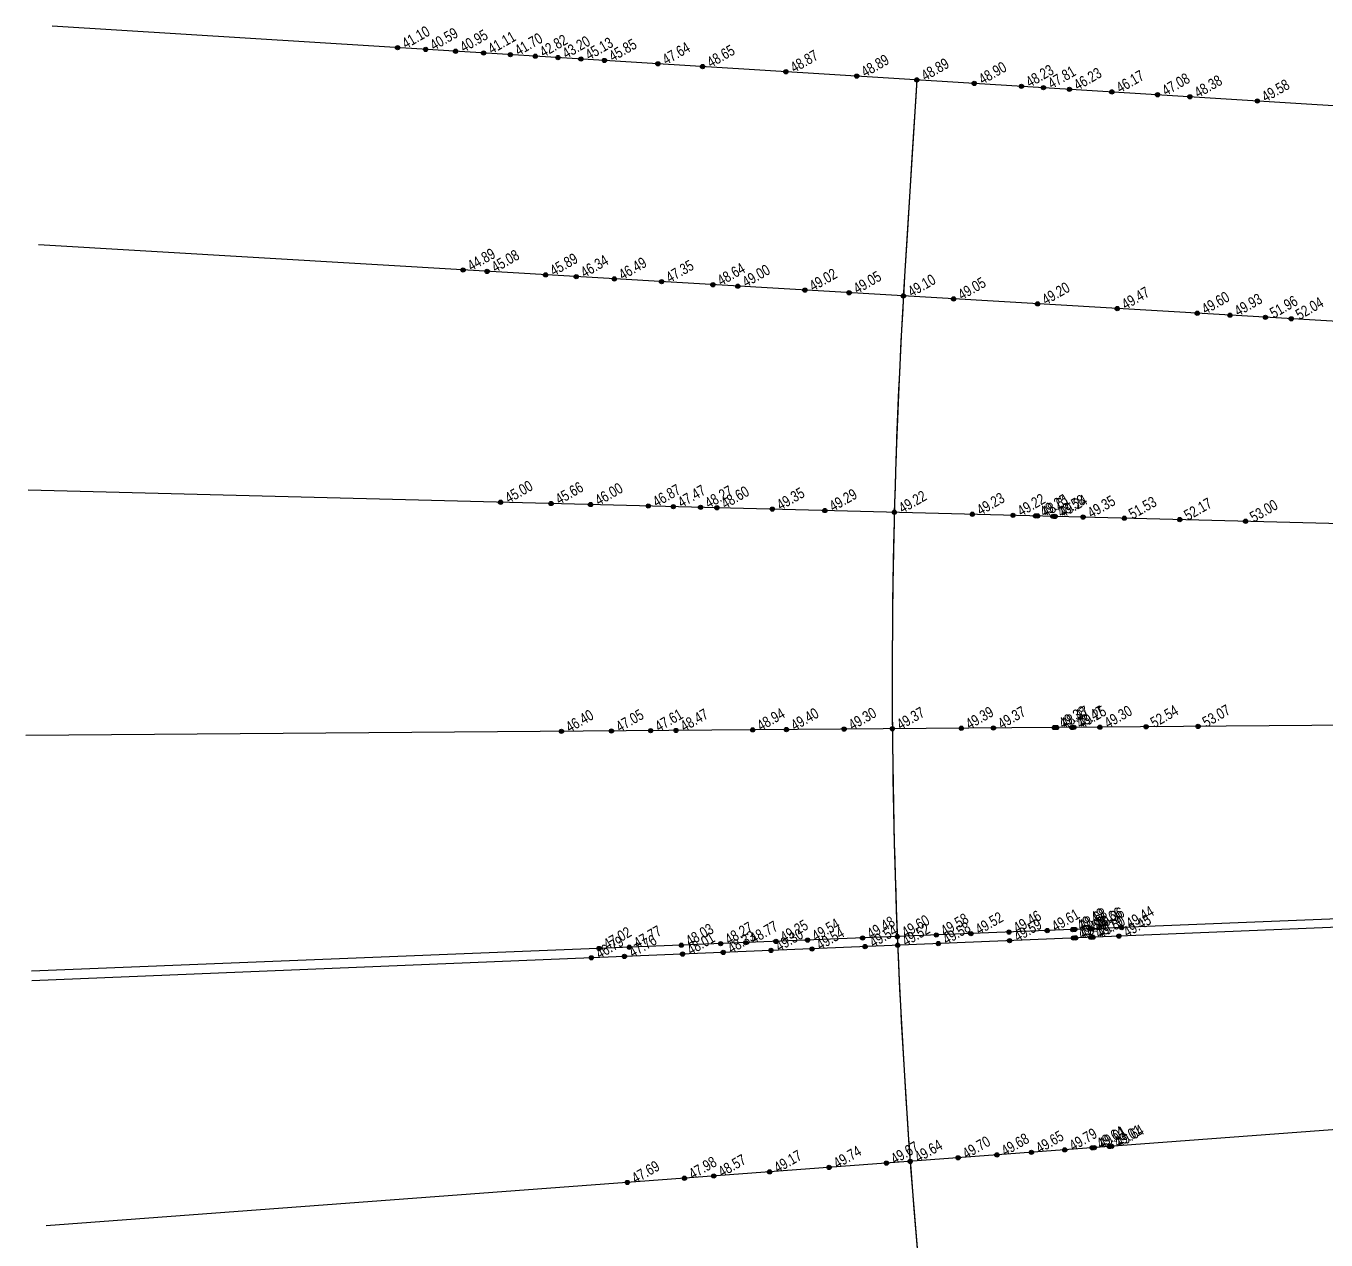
# Model space of a CAD drawing. Extents: x 573566 to 573687, y 784817 to 785043.
# Drawn here: x 573565.6 to 573625.6, y 784986.6 to 785042.7 of the extents above; entities that cross this region are included whole.
import ezdxf
from ezdxf.enums import TextEntityAlignment as Align

# ---------------------------------------------------------------- set-up
doc = ezdxf.new("R2010")
doc.units = 0
doc.header["$LTSCALE"] = 0.5
for name, color, linetype in [('DMX', 6, 'Continuous'), ('GCD', 3, 'Continuous'), ('自绘中线', 7, 'Continuous'), ('道路中线_S2', 6, 'Continuous')]:
    doc.layers.add(name, color=color, linetype=linetype)
doc.styles.add('EICAD', font='fsdb_e.shx', dxfattribs={"width": 0.707, "height": 2, "bigfont": 'tjhzf.shx'})

# ---------------------------------------------------------------- blocks, each defined once
blk = doc.blocks.new('gc200')
h = blk.add_hatch(color=0)
edge = h.paths.add_edge_path()
edge.add_arc((0, 0), 0.196, 0, 360)
at = {"color": 0}
blk.add_circle((0, 0), 0.196, dxfattribs=at)

msp = doc.modelspace()

# ---------------------------------------------------------------- linework, layer by layer
at = {"layer": 'DMX'}
for p, q in [((573646.68, 785037.727), (573566.834, 785042.68)), ((573646.07, 785027.868), (573566.209, 785032.577)), ((573645.704, 785019.209), (573565.73, 785021.254)), ((573645.627, 785010.544), (573565.629, 785009.922)), ((573645.839, 785001.88), (573565.906, 784998.593)), ((573646.339, 784993.228), (573566.561, 784987.279))]:
    msp.add_line(p, q, dxfattribs=at)
at = {"layer": 'DMX', "color": 1, "linetype": 'Continuous'}
msp.add_line((573645.825, 785002.232), (573565.889, 784999.04), dxfattribs=at)
at = {"layer": '自绘中线', "linetype": 'Continuous'}
msp.add_lwpolyline([(573606.757, 785040.204), (573606.709, 785039.433), (573606.638, 785038.28), (573606.534, 785036.613), (573606.453, 785035.305), (573606.313, 785033.038), (573606.195, 785031.136), (573606.156, 785030.497), (573606.139, 785030.223), (573606.097, 785029.494), (573606.035, 785028.36), (573605.922, 785026.048), (573605.83, 785023.797), (573605.788, 785022.634), (573605.751, 785021.458), (573605.729, 785020.668), (573605.717, 785020.232), (573605.712, 785020.032), (573605.704, 785019.7), (573605.683, 785018.753), (573605.653, 785017.047), (573605.633, 785015.393), (573605.62, 785013.264), (573605.62, 785011.78), (573605.623, 785011.008), (573605.626, 785010.584), (573605.628, 785010.233), (573605.631, 785009.918), (573605.634, 785009.531), (573605.676, 785006.742), (573605.716, 785004.927), (573605.772, 785002.979), (573605.81, 785001.871), (573605.84, 785001.057), (573605.849, 785000.823), (573605.856, 785000.636), (573605.883, 784999.977), (573605.907, 784999.433), (573605.927, 784998.967), (573606.001, 784997.423), (573606.119, 784995.252), (573606.247, 784993.164), (573606.323, 784992.023), (573606.395, 784991), (573606.425, 784990.591), (573606.45, 784990.253), (573606.473, 784989.943), (573606.492, 784989.702), (573606.623, 784988.042), (573606.794, 784986.039)], dxfattribs=at)
at = {"layer": '道路中线_S2', "color": 4}
msp.add_line((573606.757, 785040.204), (573606.195, 785031.136), dxfattribs=at)
at = {"layer": '道路中线_S2', "color": 2}
msp.add_arc((573905.619, 785012.563), 300, 176.45051, 185.60397, dxfattribs=at)

# ---------------------------------------------------------------- block references
at = {"layer": 'GCD', "linetype": 'Continuous'}
ref = msp.add_blockref('gc200', (573582.786, 785041.69, 41.1), dxfattribs=dict(at, xscale=0.5, yscale=0.5, zscale=0.5, rotation=29.9999999983949))
ref.add_attrib('height', '41.10', dxfattribs={"linetype": 'Continuous', "height": 0.5, "rotation": 30, "style": 'EICAD', "width": 0.8}).set_placement((573583.046, 785041.84, 41.1), align=Align.MIDDLE_LEFT)
ref = msp.add_blockref('gc200', (573584.083, 785041.61, 40.594), dxfattribs=dict(at, xscale=0.5, yscale=0.5, zscale=0.5, rotation=29.9999999983949))
ref.add_attrib('height', '40.59', dxfattribs={"linetype": 'Continuous', "height": 0.5, "rotation": 30, "style": 'EICAD', "width": 0.8}).set_placement((573584.342, 785041.76, 40.594), align=Align.MIDDLE_LEFT)
ref = msp.add_blockref('gc200', (573585.463, 785041.524, 40.946), dxfattribs=dict(at, xscale=0.5, yscale=0.5, zscale=0.5, rotation=29.9999999983949))
ref.add_attrib('height', '40.95', dxfattribs={"linetype": 'Continuous', "height": 0.5, "rotation": 30, "style": 'EICAD', "width": 0.8}).set_placement((573585.723, 785041.674, 40.946), align=Align.MIDDLE_LEFT)
ref = msp.add_blockref('gc200', (573586.753, 785041.444, 41.105), dxfattribs=dict(at, xscale=0.5, yscale=0.5, zscale=0.5, rotation=29.9999999983949))
ref.add_attrib('height', '41.11', dxfattribs={"linetype": 'Continuous', "height": 0.5, "rotation": 30, "style": 'EICAD', "width": 0.8}).set_placement((573587.013, 785041.594, 41.105), align=Align.MIDDLE_LEFT)
ref = msp.add_blockref('gc200', (573587.992, 785041.368, 41.7), dxfattribs=dict(at, xscale=0.5, yscale=0.5, zscale=0.5, rotation=29.9999999983949))
ref.add_attrib('height', '41.70', dxfattribs={"linetype": 'Continuous', "height": 0.5, "rotation": 30, "style": 'EICAD', "width": 0.8}).set_placement((573588.252, 785041.518, 41.7), align=Align.MIDDLE_LEFT)
ref = msp.add_blockref('gc200', (573589.143, 785041.296, 42.821), dxfattribs=dict(at, xscale=0.5, yscale=0.5, zscale=0.5, rotation=29.9999999983949))
ref.add_attrib('height', '42.82', dxfattribs={"linetype": 'Continuous', "height": 0.5, "rotation": 30, "style": 'EICAD', "width": 0.8}).set_placement((573589.403, 785041.446, 42.821), align=Align.MIDDLE_LEFT)
ref = msp.add_blockref('gc200', (573590.19, 785041.231, 43.2), dxfattribs=dict(at, xscale=0.5, yscale=0.5, zscale=0.5, rotation=29.9999999983949))
ref.add_attrib('height', '43.20', dxfattribs={"linetype": 'Continuous', "height": 0.5, "rotation": 30, "style": 'EICAD', "width": 0.8}).set_placement((573590.45, 785041.381, 43.2), align=Align.MIDDLE_LEFT)
ref = msp.add_blockref('gc200', (573591.247, 785041.166, 45.128), dxfattribs=dict(at, xscale=0.5, yscale=0.5, zscale=0.5, rotation=29.9999999983949))
ref.add_attrib('height', '45.13', dxfattribs={"linetype": 'Continuous', "height": 0.5, "rotation": 30, "style": 'EICAD', "width": 0.8}).set_placement((573591.507, 785041.316, 45.128), align=Align.MIDDLE_LEFT)
ref = msp.add_blockref('gc200', (573592.337, 785041.098, 45.85), dxfattribs=dict(at, xscale=0.5, yscale=0.5, zscale=0.5, rotation=29.9999999983949))
ref.add_attrib('height', '45.85', dxfattribs={"linetype": 'Continuous', "height": 0.5, "rotation": 30, "style": 'EICAD', "width": 0.8}).set_placement((573592.597, 785041.248, 45.85), align=Align.MIDDLE_LEFT)
ref = msp.add_blockref('gc200', (573594.802, 785040.945, 47.636), dxfattribs=dict(at, xscale=0.5, yscale=0.5, zscale=0.5, rotation=29.9999999983949))
ref.add_attrib('height', '47.64', dxfattribs={"linetype": 'Continuous', "height": 0.5, "rotation": 30, "style": 'EICAD', "width": 0.8}).set_placement((573595.062, 785041.095, 47.636), align=Align.MIDDLE_LEFT)
ref = msp.add_blockref('gc200', (573596.864, 785040.817, 48.647), dxfattribs=dict(at, xscale=0.5, yscale=0.5, zscale=0.5, rotation=29.9999999983949))
ref.add_attrib('height', '48.65', dxfattribs={"linetype": 'Continuous', "height": 0.5, "rotation": 30, "style": 'EICAD', "width": 0.8}).set_placement((573597.124, 785040.967, 48.647), align=Align.MIDDLE_LEFT)
ref = msp.add_blockref('gc200', (573600.714, 785040.578, 48.873), dxfattribs=dict(at, xscale=0.5, yscale=0.5, zscale=0.5, rotation=29.9999999983949))
ref.add_attrib('height', '48.87', dxfattribs={"linetype": 'Continuous', "height": 0.5, "rotation": 30, "style": 'EICAD', "width": 0.8}).set_placement((573600.974, 785040.728, 48.873), align=Align.MIDDLE_LEFT)
ref = msp.add_blockref('gc200', (573603.985, 785040.375, 48.889), dxfattribs=dict(at, xscale=0.5, yscale=0.5, zscale=0.5, rotation=29.9999999983949))
ref.add_attrib('height', '48.89', dxfattribs={"linetype": 'Continuous', "height": 0.5, "rotation": 30, "style": 'EICAD', "width": 0.8}).set_placement((573604.245, 785040.526, 48.889), align=Align.MIDDLE_LEFT)
ref = msp.add_blockref('gc200', (573606.757, 785040.204, 48.888), dxfattribs=dict(at, xscale=0.5, yscale=0.5, zscale=0.5, rotation=29.9999999983949))
ref.add_attrib('height', '48.89', dxfattribs={"linetype": 'Continuous', "height": 0.5, "rotation": 30, "style": 'EICAD', "width": 0.8}).set_placement((573607.017, 785040.354, 48.888), align=Align.MIDDLE_LEFT)
ref = msp.add_blockref('gc200', (573609.409, 785040.039, 48.9), dxfattribs=dict(at, xscale=0.5, yscale=0.5, zscale=0.5, rotation=29.9999999983949))
ref.add_attrib('height', '48.90', dxfattribs={"linetype": 'Continuous', "height": 0.5, "rotation": 30, "style": 'EICAD', "width": 0.8}).set_placement((573609.669, 785040.189, 48.9), align=Align.MIDDLE_LEFT)
ref = msp.add_blockref('gc200', (573611.587, 785039.904, 48.226), dxfattribs=dict(at, xscale=0.5, yscale=0.5, zscale=0.5, rotation=29.9999999983949))
ref.add_attrib('height', '48.23', dxfattribs={"linetype": 'Continuous', "height": 0.5, "rotation": 30, "style": 'EICAD', "width": 0.8}).set_placement((573611.847, 785040.054, 48.226), align=Align.MIDDLE_LEFT)
ref = msp.add_blockref('gc200', (573612.605, 785039.841, 47.812), dxfattribs=dict(at, xscale=0.5, yscale=0.5, zscale=0.5, rotation=29.9999999983949))
ref.add_attrib('height', '47.81', dxfattribs={"linetype": 'Continuous', "height": 0.5, "rotation": 30, "style": 'EICAD', "width": 0.8}).set_placement((573612.865, 785039.991, 47.812), align=Align.MIDDLE_LEFT)
ref = msp.add_blockref('gc200', (573613.802, 785039.767, 46.233), dxfattribs=dict(at, xscale=0.5, yscale=0.5, zscale=0.5, rotation=29.9999999983949))
ref.add_attrib('height', '46.23', dxfattribs={"linetype": 'Continuous', "height": 0.5, "rotation": 30, "style": 'EICAD', "width": 0.8}).set_placement((573614.061, 785039.917, 46.233), align=Align.MIDDLE_LEFT)
ref = msp.add_blockref('gc200', (573615.76, 785039.645, 46.167), dxfattribs=dict(at, xscale=0.5, yscale=0.5, zscale=0.5, rotation=29.9999999983949))
ref.add_attrib('height', '46.17', dxfattribs={"linetype": 'Continuous', "height": 0.5, "rotation": 30, "style": 'EICAD', "width": 0.8}).set_placement((573616.02, 785039.795, 46.167), align=Align.MIDDLE_LEFT)
ref = msp.add_blockref('gc200', (573617.874, 785039.514, 47.082), dxfattribs=dict(at, xscale=0.5, yscale=0.5, zscale=0.5, rotation=29.9999999983949))
ref.add_attrib('height', '47.08', dxfattribs={"linetype": 'Continuous', "height": 0.5, "rotation": 30, "style": 'EICAD', "width": 0.8}).set_placement((573618.134, 785039.664, 47.082), align=Align.MIDDLE_LEFT)
ref = msp.add_blockref('gc200', (573619.365, 785039.421, 48.381), dxfattribs=dict(at, xscale=0.5, yscale=0.5, zscale=0.5, rotation=29.9999999983949))
ref.add_attrib('height', '48.38', dxfattribs={"linetype": 'Continuous', "height": 0.5, "rotation": 30, "style": 'EICAD', "width": 0.8}).set_placement((573619.625, 785039.571, 48.381), align=Align.MIDDLE_LEFT)
ref = msp.add_blockref('gc200', (573622.478, 785039.228, 49.581), dxfattribs=dict(at, xscale=0.5, yscale=0.5, zscale=0.5, rotation=29.9999999983949))
ref.add_attrib('height', '49.58', dxfattribs={"linetype": 'Continuous', "height": 0.5, "rotation": 30, "style": 'EICAD', "width": 0.8}).set_placement((573622.738, 785039.378, 49.581), align=Align.MIDDLE_LEFT)
ref = msp.add_blockref('gc200', (573585.808, 785031.422, 44.89), dxfattribs=dict(at, xscale=0.5, yscale=0.5, zscale=0.5, rotation=29.9999999983949))
ref.add_attrib('height', '44.89', dxfattribs={"linetype": 'Continuous', "height": 0.5, "rotation": 30, "style": 'EICAD', "width": 0.8}).set_placement((573586.068, 785031.572, 44.89), align=Align.MIDDLE_LEFT)
ref = msp.add_blockref('gc200', (573586.918, 785031.356, 45.075), dxfattribs=dict(at, xscale=0.5, yscale=0.5, zscale=0.5, rotation=29.9999999983949))
ref.add_attrib('height', '45.08', dxfattribs={"linetype": 'Continuous', "height": 0.5, "rotation": 30, "style": 'EICAD', "width": 0.8}).set_placement((573587.178, 785031.506, 45.075), align=Align.MIDDLE_LEFT)
ref = msp.add_blockref('gc200', (573589.615, 785031.197, 45.89), dxfattribs=dict(at, xscale=0.5, yscale=0.5, zscale=0.5, rotation=29.9999999983949))
ref.add_attrib('height', '45.89', dxfattribs={"linetype": 'Continuous', "height": 0.5, "rotation": 30, "style": 'EICAD', "width": 0.8}).set_placement((573589.875, 785031.347, 45.89), align=Align.MIDDLE_LEFT)
ref = msp.add_blockref('gc200', (573591.03, 785031.113, 46.343), dxfattribs=dict(at, xscale=0.5, yscale=0.5, zscale=0.5, rotation=29.9999999983949))
ref.add_attrib('height', '46.34', dxfattribs={"linetype": 'Continuous', "height": 0.5, "rotation": 30, "style": 'EICAD', "width": 0.8}).set_placement((573591.29, 785031.264, 46.343), align=Align.MIDDLE_LEFT)
ref = msp.add_blockref('gc200', (573592.792, 785031.01, 46.487), dxfattribs=dict(at, xscale=0.5, yscale=0.5, zscale=0.5, rotation=29.9999999983949))
ref.add_attrib('height', '46.49', dxfattribs={"linetype": 'Continuous', "height": 0.5, "rotation": 30, "style": 'EICAD', "width": 0.8}).set_placement((573593.052, 785031.16, 46.487), align=Align.MIDDLE_LEFT)
ref = msp.add_blockref('gc200', (573594.97, 785030.881, 47.354), dxfattribs=dict(at, xscale=0.5, yscale=0.5, zscale=0.5, rotation=29.9999999983949))
ref.add_attrib('height', '47.35', dxfattribs={"linetype": 'Continuous', "height": 0.5, "rotation": 30, "style": 'EICAD', "width": 0.8}).set_placement((573595.23, 785031.031, 47.354), align=Align.MIDDLE_LEFT)
ref = msp.add_blockref('gc200', (573597.34, 785030.742, 48.638), dxfattribs=dict(at, xscale=0.5, yscale=0.5, zscale=0.5, rotation=29.9999999983949))
ref.add_attrib('height', '48.64', dxfattribs={"linetype": 'Continuous', "height": 0.5, "rotation": 30, "style": 'EICAD', "width": 0.8}).set_placement((573597.6, 785030.892, 48.638), align=Align.MIDDLE_LEFT)
ref = msp.add_blockref('gc200', (573598.493, 785030.674, 49), dxfattribs=dict(at, xscale=0.5, yscale=0.5, zscale=0.5, rotation=29.9999999983949))
ref.add_attrib('height', '49.00', dxfattribs={"linetype": 'Continuous', "height": 0.5, "rotation": 30, "style": 'EICAD', "width": 0.8}).set_placement((573598.753, 785030.824, 49), align=Align.MIDDLE_LEFT)
ref = msp.add_blockref('gc200', (573601.588, 785030.491, 49.024), dxfattribs=dict(at, xscale=0.5, yscale=0.5, zscale=0.5, rotation=29.9999999983949))
ref.add_attrib('height', '49.02', dxfattribs={"linetype": 'Continuous', "height": 0.5, "rotation": 30, "style": 'EICAD', "width": 0.8}).set_placement((573601.848, 785030.641, 49.024), align=Align.MIDDLE_LEFT)
ref = msp.add_blockref('gc200', (573603.628, 785030.371, 49.052), dxfattribs=dict(at, xscale=0.5, yscale=0.5, zscale=0.5, rotation=29.9999999983949))
ref.add_attrib('height', '49.05', dxfattribs={"linetype": 'Continuous', "height": 0.5, "rotation": 30, "style": 'EICAD', "width": 0.8}).set_placement((573603.888, 785030.521, 49.052), align=Align.MIDDLE_LEFT)
ref = msp.add_blockref('gc200', (573606.139, 785030.223, 49.1), dxfattribs=dict(at, xscale=0.5, yscale=0.5, zscale=0.5, rotation=29.9999999983949))
ref.add_attrib('height', '49.10', dxfattribs={"linetype": 'Continuous', "height": 0.5, "rotation": 30, "style": 'EICAD', "width": 0.8}).set_placement((573606.399, 785030.373, 49.1), align=Align.MIDDLE_LEFT)
ref = msp.add_blockref('gc200', (573608.454, 785030.086, 49.051), dxfattribs=dict(at, xscale=0.5, yscale=0.5, zscale=0.5, rotation=29.9999999983949))
ref.add_attrib('height', '49.05', dxfattribs={"linetype": 'Continuous', "height": 0.5, "rotation": 30, "style": 'EICAD', "width": 0.8}).set_placement((573608.714, 785030.236, 49.051), align=Align.MIDDLE_LEFT)
ref = msp.add_blockref('gc200', (573612.33, 785029.858, 49.2), dxfattribs=dict(at, xscale=0.5, yscale=0.5, zscale=0.5, rotation=29.9999999983949))
ref.add_attrib('height', '49.20', dxfattribs={"linetype": 'Continuous', "height": 0.5, "rotation": 30, "style": 'EICAD', "width": 0.8}).set_placement((573612.59, 785030.008, 49.2), align=Align.MIDDLE_LEFT)
ref = msp.add_blockref('gc200', (573616.01, 785029.641, 49.473), dxfattribs=dict(at, xscale=0.5, yscale=0.5, zscale=0.5, rotation=29.9999999983949))
ref.add_attrib('height', '49.47', dxfattribs={"linetype": 'Continuous', "height": 0.5, "rotation": 30, "style": 'EICAD', "width": 0.8}).set_placement((573616.27, 785029.791, 49.473), align=Align.MIDDLE_LEFT)
ref = msp.add_blockref('gc200', (573619.704, 785029.423, 49.6), dxfattribs=dict(at, xscale=0.5, yscale=0.5, zscale=0.5, rotation=29.9999999983949))
ref.add_attrib('height', '49.60', dxfattribs={"linetype": 'Continuous', "height": 0.5, "rotation": 30, "style": 'EICAD', "width": 0.8}).set_placement((573619.964, 785029.573, 49.6), align=Align.MIDDLE_LEFT)
ref = msp.add_blockref('gc200', (573621.214, 785029.334, 49.93), dxfattribs=dict(at, xscale=0.5, yscale=0.5, zscale=0.5, rotation=29.9999999983949))
ref.add_attrib('height', '49.93', dxfattribs={"linetype": 'Continuous', "height": 0.5, "rotation": 30, "style": 'EICAD', "width": 0.8}).set_placement((573621.474, 785029.484, 49.93), align=Align.MIDDLE_LEFT)
ref = msp.add_blockref('gc200', (573622.854, 785029.237, 51.957), dxfattribs=dict(at, xscale=0.5, yscale=0.5, zscale=0.5, rotation=29.9999999983949))
ref.add_attrib('height', '51.96', dxfattribs={"linetype": 'Continuous', "height": 0.5, "rotation": 30, "style": 'EICAD', "width": 0.8}).set_placement((573623.114, 785029.387, 51.957), align=Align.MIDDLE_LEFT)
ref = msp.add_blockref('gc200', (573624.044, 785029.167, 52.04), dxfattribs=dict(at, xscale=0.5, yscale=0.5, zscale=0.5, rotation=29.9999999983949))
ref.add_attrib('height', '52.04', dxfattribs={"linetype": 'Continuous', "height": 0.5, "rotation": 30, "style": 'EICAD', "width": 0.8}).set_placement((573624.303, 785029.317, 52.04), align=Align.MIDDLE_LEFT)
ref = msp.add_blockref('gc200', (573587.538, 785020.697, 45), dxfattribs=dict(at, xscale=0.5, yscale=0.5, zscale=0.5, rotation=29.9999999983949))
ref.add_attrib('height', '45.00', dxfattribs={"linetype": 'Continuous', "height": 0.5, "rotation": 30, "style": 'EICAD', "width": 0.8}).set_placement((573587.798, 785020.847, 45), align=Align.MIDDLE_LEFT)
ref = msp.add_blockref('gc200', (573589.87, 785020.637, 45.656), dxfattribs=dict(at, xscale=0.5, yscale=0.5, zscale=0.5, rotation=29.9999999983949))
ref.add_attrib('height', '45.66', dxfattribs={"linetype": 'Continuous', "height": 0.5, "rotation": 30, "style": 'EICAD', "width": 0.8}).set_placement((573590.13, 785020.787, 45.656), align=Align.MIDDLE_LEFT)
ref = msp.add_blockref('gc200', (573591.695, 785020.591, 46), dxfattribs=dict(at, xscale=0.5, yscale=0.5, zscale=0.5, rotation=29.9999999983949))
ref.add_attrib('height', '46.00', dxfattribs={"linetype": 'Continuous', "height": 0.5, "rotation": 30, "style": 'EICAD', "width": 0.8}).set_placement((573591.955, 785020.741, 46), align=Align.MIDDLE_LEFT)
ref = msp.add_blockref('gc200', (573594.361, 785020.522, 46.87), dxfattribs=dict(at, xscale=0.5, yscale=0.5, zscale=0.5, rotation=29.9999999983949))
ref.add_attrib('height', '46.87', dxfattribs={"linetype": 'Continuous', "height": 0.5, "rotation": 30, "style": 'EICAD', "width": 0.8}).set_placement((573594.621, 785020.672, 46.87), align=Align.MIDDLE_LEFT)
ref = msp.add_blockref('gc200', (573595.516, 785020.493, 47.466), dxfattribs=dict(at, xscale=0.5, yscale=0.5, zscale=0.5, rotation=29.9999999983949))
ref.add_attrib('height', '47.47', dxfattribs={"linetype": 'Continuous', "height": 0.5, "rotation": 30, "style": 'EICAD', "width": 0.8}).set_placement((573595.776, 785020.643, 47.466), align=Align.MIDDLE_LEFT)
ref = msp.add_blockref('gc200', (573596.77, 785020.461, 48.268), dxfattribs=dict(at, xscale=0.5, yscale=0.5, zscale=0.5, rotation=29.9999999983949))
ref.add_attrib('height', '48.27', dxfattribs={"linetype": 'Continuous', "height": 0.5, "rotation": 30, "style": 'EICAD', "width": 0.8}).set_placement((573597.03, 785020.611, 48.268), align=Align.MIDDLE_LEFT)
ref = msp.add_blockref('gc200', (573597.527, 785020.441, 48.6), dxfattribs=dict(at, xscale=0.5, yscale=0.5, zscale=0.5, rotation=29.9999999983949))
ref.add_attrib('height', '48.60', dxfattribs={"linetype": 'Continuous', "height": 0.5, "rotation": 30, "style": 'EICAD', "width": 0.8}).set_placement((573597.786, 785020.591, 48.6), align=Align.MIDDLE_LEFT)
ref = msp.add_blockref('gc200', (573600.087, 785020.376, 49.349), dxfattribs=dict(at, xscale=0.5, yscale=0.5, zscale=0.5, rotation=29.9999999983949))
ref.add_attrib('height', '49.35', dxfattribs={"linetype": 'Continuous', "height": 0.5, "rotation": 30, "style": 'EICAD', "width": 0.8}).set_placement((573600.346, 785020.526, 49.349), align=Align.MIDDLE_LEFT)
ref = msp.add_blockref('gc200', (573602.51, 785020.314, 49.292), dxfattribs=dict(at, xscale=0.5, yscale=0.5, zscale=0.5, rotation=29.9999999983949))
ref.add_attrib('height', '49.29', dxfattribs={"linetype": 'Continuous', "height": 0.5, "rotation": 30, "style": 'EICAD', "width": 0.8}).set_placement((573602.77, 785020.464, 49.292), align=Align.MIDDLE_LEFT)
ref = msp.add_blockref('gc200', (573605.717, 785020.232, 49.218), dxfattribs=dict(at, xscale=0.5, yscale=0.5, zscale=0.5, rotation=29.9999999983949))
ref.add_attrib('height', '49.22', dxfattribs={"linetype": 'Continuous', "height": 0.5, "rotation": 30, "style": 'EICAD', "width": 0.8}).set_placement((573605.977, 785020.382, 49.218), align=Align.MIDDLE_LEFT)
ref = msp.add_blockref('gc200', (573609.32, 785020.14, 49.23), dxfattribs=dict(at, xscale=0.5, yscale=0.5, zscale=0.5, rotation=29.9999999983949))
ref.add_attrib('height', '49.23', dxfattribs={"linetype": 'Continuous', "height": 0.5, "rotation": 30, "style": 'EICAD', "width": 0.8}).set_placement((573609.58, 785020.29, 49.23), align=Align.MIDDLE_LEFT)
ref = msp.add_blockref('gc200', (573611.198, 785020.092, 49.223), dxfattribs=dict(at, xscale=0.5, yscale=0.5, zscale=0.5, rotation=29.9999999983949))
ref.add_attrib('height', '49.22', dxfattribs={"linetype": 'Continuous', "height": 0.5, "rotation": 30, "style": 'EICAD', "width": 0.8}).set_placement((573611.458, 785020.242, 49.223), align=Align.MIDDLE_LEFT)
ref = msp.add_blockref('gc200', (573612.237, 785020.065, 49.25), dxfattribs=dict(at, xscale=0.5, yscale=0.5, zscale=0.5, rotation=29.9999999983949))
ref.add_attrib('height', '49.25', dxfattribs={"linetype": 'Continuous', "height": 0.5, "rotation": 30, "style": 'EICAD', "width": 0.8}).set_placement((573612.497, 785020.215, 49.25), align=Align.MIDDLE_LEFT)
ref = msp.add_blockref('gc200', (573612.333, 785020.063, 48.61), dxfattribs=dict(at, xscale=0.5, yscale=0.5, zscale=0.5, rotation=29.9999999983949))
ref.add_attrib('height', '48.61', dxfattribs={"linetype": 'Continuous', "height": 0.5, "rotation": 30, "style": 'EICAD', "width": 0.8}).set_placement((573612.592, 785020.213, 48.61), align=Align.MIDDLE_LEFT)
ref = msp.add_blockref('gc200', (573613.039, 785020.045, 48.58), dxfattribs=dict(at, xscale=0.5, yscale=0.5, zscale=0.5, rotation=29.9999999983949))
ref.add_attrib('height', '48.58', dxfattribs={"linetype": 'Continuous', "height": 0.5, "rotation": 30, "style": 'EICAD', "width": 0.8}).set_placement((573613.299, 785020.195, 48.58), align=Align.MIDDLE_LEFT)
ref = msp.add_blockref('gc200', (573613.14, 785020.042, 49.24), dxfattribs=dict(at, xscale=0.5, yscale=0.5, zscale=0.5, rotation=29.9999999983949))
ref.add_attrib('height', '49.24', dxfattribs={"linetype": 'Continuous', "height": 0.5, "rotation": 30, "style": 'EICAD', "width": 0.8}).set_placement((573613.4, 785020.192, 49.24), align=Align.MIDDLE_LEFT)
ref = msp.add_blockref('gc200', (573614.433, 785020.009, 49.349), dxfattribs=dict(at, xscale=0.5, yscale=0.5, zscale=0.5, rotation=29.9999999983949))
ref.add_attrib('height', '49.35', dxfattribs={"linetype": 'Continuous', "height": 0.5, "rotation": 30, "style": 'EICAD', "width": 0.8}).set_placement((573614.693, 785020.159, 49.349), align=Align.MIDDLE_LEFT)
ref = msp.add_blockref('gc200', (573616.337, 785019.96, 51.529), dxfattribs=dict(at, xscale=0.5, yscale=0.5, zscale=0.5, rotation=29.9999999983949))
ref.add_attrib('height', '51.53', dxfattribs={"linetype": 'Continuous', "height": 0.5, "rotation": 30, "style": 'EICAD', "width": 0.8}).set_placement((573616.597, 785020.11, 51.529), align=Align.MIDDLE_LEFT)
ref = msp.add_blockref('gc200', (573618.894, 785019.895, 52.169), dxfattribs=dict(at, xscale=0.5, yscale=0.5, zscale=0.5, rotation=29.9999999983949))
ref.add_attrib('height', '52.17', dxfattribs={"linetype": 'Continuous', "height": 0.5, "rotation": 30, "style": 'EICAD', "width": 0.8}).set_placement((573619.154, 785020.045, 52.169), align=Align.MIDDLE_LEFT)
ref = msp.add_blockref('gc200', (573621.932, 785019.817, 53), dxfattribs=dict(at, xscale=0.5, yscale=0.5, zscale=0.5, rotation=29.9999999983949))
ref.add_attrib('height', '53.00', dxfattribs={"linetype": 'Continuous', "height": 0.5, "rotation": 30, "style": 'EICAD', "width": 0.8}).set_placement((573622.192, 785019.967, 53), align=Align.MIDDLE_LEFT)
ref = msp.add_blockref('gc200', (573590.347, 785010.114, 46.4), dxfattribs=dict(at, xscale=0.5, yscale=0.5, zscale=0.5, rotation=29.9999999983949))
ref.add_attrib('height', '46.40', dxfattribs={"linetype": 'Continuous', "height": 0.5, "rotation": 30, "style": 'EICAD', "width": 0.8}).set_placement((573590.606, 785010.264, 46.4), align=Align.MIDDLE_LEFT)
ref = msp.add_blockref('gc200', (573592.659, 785010.132, 47.05), dxfattribs=dict(at, xscale=0.5, yscale=0.5, zscale=0.5, rotation=29.9999999983949))
ref.add_attrib('height', '47.05', dxfattribs={"linetype": 'Continuous', "height": 0.5, "rotation": 30, "style": 'EICAD', "width": 0.8}).set_placement((573592.919, 785010.282, 47.05), align=Align.MIDDLE_LEFT)
ref = msp.add_blockref('gc200', (573594.468, 785010.146, 47.61), dxfattribs=dict(at, xscale=0.5, yscale=0.5, zscale=0.5, rotation=29.9999999983949))
ref.add_attrib('height', '47.61', dxfattribs={"linetype": 'Continuous', "height": 0.5, "rotation": 30, "style": 'EICAD', "width": 0.8}).set_placement((573594.728, 785010.296, 47.61), align=Align.MIDDLE_LEFT)
ref = msp.add_blockref('gc200', (573595.64, 785010.155, 48.468), dxfattribs=dict(at, xscale=0.5, yscale=0.5, zscale=0.5, rotation=29.9999999983949))
ref.add_attrib('height', '48.47', dxfattribs={"linetype": 'Continuous', "height": 0.5, "rotation": 30, "style": 'EICAD', "width": 0.8}).set_placement((573595.9, 785010.305, 48.468), align=Align.MIDDLE_LEFT)
ref = msp.add_blockref('gc200', (573599.177, 785010.183, 48.935), dxfattribs=dict(at, xscale=0.5, yscale=0.5, zscale=0.5, rotation=29.9999999983949))
ref.add_attrib('height', '48.94', dxfattribs={"linetype": 'Continuous', "height": 0.5, "rotation": 30, "style": 'EICAD', "width": 0.8}).set_placement((573599.437, 785010.333, 48.935), align=Align.MIDDLE_LEFT)
ref = msp.add_blockref('gc200', (573600.739, 785010.195, 49.4), dxfattribs=dict(at, xscale=0.5, yscale=0.5, zscale=0.5, rotation=29.9999999983949))
ref.add_attrib('height', '49.40', dxfattribs={"linetype": 'Continuous', "height": 0.5, "rotation": 30, "style": 'EICAD', "width": 0.8}).set_placement((573600.998, 785010.345, 49.4), align=Align.MIDDLE_LEFT)
ref = msp.add_blockref('gc200', (573603.4, 785010.216, 49.3), dxfattribs=dict(at, xscale=0.5, yscale=0.5, zscale=0.5, rotation=29.9999999983949))
ref.add_attrib('height', '49.30', dxfattribs={"linetype": 'Continuous', "height": 0.5, "rotation": 30, "style": 'EICAD', "width": 0.8}).set_placement((573603.66, 785010.366, 49.3), align=Align.MIDDLE_LEFT)
ref = msp.add_blockref('gc200', (573605.628, 785010.233, 49.365), dxfattribs=dict(at, xscale=0.5, yscale=0.5, zscale=0.5, rotation=29.9999999983949))
ref.add_attrib('height', '49.37', dxfattribs={"linetype": 'Continuous', "height": 0.5, "rotation": 30, "style": 'EICAD', "width": 0.8}).set_placement((573605.888, 785010.383, 49.365), align=Align.MIDDLE_LEFT)
ref = msp.add_blockref('gc200', (573608.81, 785010.258, 49.391), dxfattribs=dict(at, xscale=0.5, yscale=0.5, zscale=0.5, rotation=29.9999999983949))
ref.add_attrib('height', '49.39', dxfattribs={"linetype": 'Continuous', "height": 0.5, "rotation": 30, "style": 'EICAD', "width": 0.8}).set_placement((573609.07, 785010.408, 49.391), align=Align.MIDDLE_LEFT)
ref = msp.add_blockref('gc200', (573610.295, 785010.269, 49.366), dxfattribs=dict(at, xscale=0.5, yscale=0.5, zscale=0.5, rotation=29.9999999983949))
ref.add_attrib('height', '49.37', dxfattribs={"linetype": 'Continuous', "height": 0.5, "rotation": 30, "style": 'EICAD', "width": 0.8}).set_placement((573610.554, 785010.419, 49.366), align=Align.MIDDLE_LEFT)
ref = msp.add_blockref('gc200', (573613.112, 785010.291, 49.384), dxfattribs=dict(at, xscale=0.5, yscale=0.5, zscale=0.5, rotation=29.9999999983949))
ref.add_attrib('height', '49.38', dxfattribs={"linetype": 'Continuous', "height": 0.5, "rotation": 30, "style": 'EICAD', "width": 0.8}).set_placement((573613.372, 785010.441, 49.384), align=Align.MIDDLE_LEFT)
ref = msp.add_blockref('gc200', (573613.214, 785010.292, 48.47), dxfattribs=dict(at, xscale=0.5, yscale=0.5, zscale=0.5, rotation=29.9999999983949))
ref.add_attrib('height', '48.47', dxfattribs={"linetype": 'Continuous', "height": 0.5, "rotation": 30, "style": 'EICAD', "width": 0.8}).set_placement((573613.474, 785010.442, 48.47), align=Align.MIDDLE_LEFT)
ref = msp.add_blockref('gc200', (573613.915, 785010.297, 48.47), dxfattribs=dict(at, xscale=0.5, yscale=0.5, zscale=0.5, rotation=29.9999999983949))
ref.add_attrib('height', '48.47', dxfattribs={"linetype": 'Continuous', "height": 0.5, "rotation": 30, "style": 'EICAD', "width": 0.8}).set_placement((573614.175, 785010.447, 48.47), align=Align.MIDDLE_LEFT)
ref = msp.add_blockref('gc200', (573614.015, 785010.298, 49.25), dxfattribs=dict(at, xscale=0.5, yscale=0.5, zscale=0.5, rotation=29.9999999983949))
ref.add_attrib('height', '49.25', dxfattribs={"linetype": 'Continuous', "height": 0.5, "rotation": 30, "style": 'EICAD', "width": 0.8}).set_placement((573614.275, 785010.448, 49.25), align=Align.MIDDLE_LEFT)
ref = msp.add_blockref('gc200', (573615.207, 785010.307, 49.3), dxfattribs=dict(at, xscale=0.5, yscale=0.5, zscale=0.5, rotation=29.9999999983949))
ref.add_attrib('height', '49.30', dxfattribs={"linetype": 'Continuous', "height": 0.5, "rotation": 30, "style": 'EICAD', "width": 0.8}).set_placement((573615.467, 785010.457, 49.3), align=Align.MIDDLE_LEFT)
ref = msp.add_blockref('gc200', (573617.34, 785010.324, 52.544), dxfattribs=dict(at, xscale=0.5, yscale=0.5, zscale=0.5, rotation=29.9999999983949))
ref.add_attrib('height', '52.54', dxfattribs={"linetype": 'Continuous', "height": 0.5, "rotation": 30, "style": 'EICAD', "width": 0.8}).set_placement((573617.6, 785010.474, 52.544), align=Align.MIDDLE_LEFT)
ref = msp.add_blockref('gc200', (573619.741, 785010.343, 53.069), dxfattribs=dict(at, xscale=0.5, yscale=0.5, zscale=0.5, rotation=29.9999999983949))
ref.add_attrib('height', '53.07', dxfattribs={"linetype": 'Continuous', "height": 0.5, "rotation": 30, "style": 'EICAD', "width": 0.8}).set_placement((573620, 785010.493, 53.069), align=Align.MIDDLE_LEFT)
ref = msp.add_blockref('gc200', (573616.216, 785001.05, 49.435), dxfattribs=dict(at, xscale=0.5, yscale=0.5, zscale=0.5, rotation=29.9999999983949))
ref.add_attrib('height', '49.44', dxfattribs={"linetype": 'Continuous', "height": 0.5, "rotation": 30, "style": 'EICAD', "width": 0.8}).set_placement((573616.476, 785001.2, 49.435), align=Align.MIDDLE_LEFT)
ref = msp.add_blockref('gc200', (573601.711, 785000.471, 49.538), dxfattribs=dict(at, xscale=0.5, yscale=0.5, zscale=0.5, rotation=29.9999999983949))
ref.add_attrib('height', '49.54', dxfattribs={"linetype": 'Continuous', "height": 0.5, "rotation": 30, "style": 'EICAD', "width": 0.8}).set_placement((573601.971, 785000.621, 49.538), align=Align.MIDDLE_LEFT)
ref = msp.add_blockref('gc200', (573604.254, 785000.572, 49.476), dxfattribs=dict(at, xscale=0.5, yscale=0.5, zscale=0.5, rotation=29.9999999983949))
ref.add_attrib('height', '49.48', dxfattribs={"linetype": 'Continuous', "height": 0.5, "rotation": 30, "style": 'EICAD', "width": 0.8}).set_placement((573604.514, 785000.722, 49.476), align=Align.MIDDLE_LEFT)
ref = msp.add_blockref('gc200', (573605.856, 785000.636, 49.6), dxfattribs=dict(at, xscale=0.5, yscale=0.5, zscale=0.5, rotation=29.9999999983949))
ref.add_attrib('height', '49.60', dxfattribs={"linetype": 'Continuous', "height": 0.5, "rotation": 30, "style": 'EICAD', "width": 0.8}).set_placement((573606.116, 785000.786, 49.6), align=Align.MIDDLE_LEFT)
ref = msp.add_blockref('gc200', (573607.657, 785000.708, 49.578), dxfattribs=dict(at, xscale=0.5, yscale=0.5, zscale=0.5, rotation=29.9999999983949))
ref.add_attrib('height', '49.58', dxfattribs={"linetype": 'Continuous', "height": 0.5, "rotation": 30, "style": 'EICAD', "width": 0.8}).set_placement((573607.917, 785000.858, 49.578), align=Align.MIDDLE_LEFT)
ref = msp.add_blockref('gc200', (573609.255, 785000.772, 49.519), dxfattribs=dict(at, xscale=0.5, yscale=0.5, zscale=0.5, rotation=29.9999999983949))
ref.add_attrib('height', '49.52', dxfattribs={"linetype": 'Continuous', "height": 0.5, "rotation": 30, "style": 'EICAD', "width": 0.8}).set_placement((573609.515, 785000.922, 49.519), align=Align.MIDDLE_LEFT)
ref = msp.add_blockref('gc200', (573611.014, 785000.842, 49.461), dxfattribs=dict(at, xscale=0.5, yscale=0.5, zscale=0.5, rotation=29.9999999983949))
ref.add_attrib('height', '49.46', dxfattribs={"linetype": 'Continuous', "height": 0.5, "rotation": 30, "style": 'EICAD', "width": 0.8}).set_placement((573611.273, 785000.992, 49.461), align=Align.MIDDLE_LEFT)
ref = msp.add_blockref('gc200', (573611.037, 785000.449, 49.59), dxfattribs=dict(at, xscale=0.5, yscale=0.5, zscale=0.5, rotation=29.9999999983949))
ref.add_attrib('height', '49.59', dxfattribs={"linetype": 'Continuous', "height": 0.5, "rotation": 30, "style": 'EICAD', "width": 0.8}).set_placement((573611.297, 785000.599, 49.59), align=Align.MIDDLE_LEFT)
ref = msp.add_blockref('gc200', (573612.78, 785000.913, 49.612), dxfattribs=dict(at, xscale=0.5, yscale=0.5, zscale=0.5, rotation=29.9999999983949))
ref.add_attrib('height', '49.61', dxfattribs={"linetype": 'Continuous', "height": 0.5, "rotation": 30, "style": 'EICAD', "width": 0.8}).set_placement((573613.04, 785001.063, 49.612), align=Align.MIDDLE_LEFT)
ref = msp.add_blockref('gc200', (573613.951, 785000.959, 49.49), dxfattribs=dict(at, xscale=0.5, yscale=0.5, zscale=0.5, rotation=29.9999999983949))
ref.add_attrib('height', '49.49', dxfattribs={"linetype": 'Continuous', "height": 0.5, "rotation": 30, "style": 'EICAD', "width": 0.8}).set_placement((573614.21, 785001.109, 49.49), align=Align.MIDDLE_LEFT)
ref = msp.add_blockref('gc200', (573613.988, 785000.57, 49.56), dxfattribs=dict(at, xscale=0.5, yscale=0.5, zscale=0.5, rotation=29.9999999983949))
ref.add_attrib('height', '49.56', dxfattribs={"linetype": 'Continuous', "height": 0.5, "rotation": 30, "style": 'EICAD', "width": 0.8}).set_placement((573614.247, 785000.72, 49.56), align=Align.MIDDLE_LEFT)
ref = msp.add_blockref('gc200', (573614.049, 785000.963, 48.68), dxfattribs=dict(at, xscale=0.5, yscale=0.5, zscale=0.5, rotation=29.9999999983949))
ref.add_attrib('height', '48.68', dxfattribs={"linetype": 'Continuous', "height": 0.5, "rotation": 30, "style": 'EICAD', "width": 0.8}).set_placement((573614.308, 785001.113, 48.68), align=Align.MIDDLE_LEFT)
ref = msp.add_blockref('gc200', (573614.086, 785000.574, 48.84), dxfattribs=dict(at, xscale=0.5, yscale=0.5, zscale=0.5, rotation=29.9999999983949))
ref.add_attrib('height', '48.84', dxfattribs={"linetype": 'Continuous', "height": 0.5, "rotation": 30, "style": 'EICAD', "width": 0.8}).set_placement((573614.345, 785000.724, 48.84), align=Align.MIDDLE_LEFT)
ref = msp.add_blockref('gc200', (573614.751, 785000.991, 48.66), dxfattribs=dict(at, xscale=0.5, yscale=0.5, zscale=0.5, rotation=29.9999999983949))
ref.add_attrib('height', '48.66', dxfattribs={"linetype": 'Continuous', "height": 0.5, "rotation": 30, "style": 'EICAD', "width": 0.8}).set_placement((573615.011, 785001.141, 48.66), align=Align.MIDDLE_LEFT)
ref = msp.add_blockref('gc200', (573614.786, 785000.603, 48.79), dxfattribs=dict(at, xscale=0.5, yscale=0.5, zscale=0.5, rotation=29.9999999983949))
ref.add_attrib('height', '48.79', dxfattribs={"linetype": 'Continuous', "height": 0.5, "rotation": 30, "style": 'EICAD', "width": 0.8}).set_placement((573615.046, 785000.753, 48.79), align=Align.MIDDLE_LEFT)
ref = msp.add_blockref('gc200', (573614.851, 785000.995, 49.36), dxfattribs=dict(at, xscale=0.5, yscale=0.5, zscale=0.5, rotation=29.9999999983949))
ref.add_attrib('height', '49.36', dxfattribs={"linetype": 'Continuous', "height": 0.5, "rotation": 30, "style": 'EICAD', "width": 0.8}).set_placement((573615.111, 785001.145, 49.36), align=Align.MIDDLE_LEFT)
ref = msp.add_blockref('gc200', (573614.886, 785000.607, 49.5), dxfattribs=dict(at, xscale=0.5, yscale=0.5, zscale=0.5, rotation=29.9999999983949))
ref.add_attrib('height', '49.50', dxfattribs={"linetype": 'Continuous', "height": 0.5, "rotation": 30, "style": 'EICAD', "width": 0.8}).set_placement((573615.146, 785000.757, 49.5), align=Align.MIDDLE_LEFT)
ref = msp.add_blockref('gc200', (573616.088, 785000.656, 49.45), dxfattribs=dict(at, xscale=0.5, yscale=0.5, zscale=0.5, rotation=29.9999999983949))
ref.add_attrib('height', '49.45', dxfattribs={"linetype": 'Continuous', "height": 0.5, "rotation": 30, "style": 'EICAD', "width": 0.8}).set_placement((573616.348, 785000.806, 49.45), align=Align.MIDDLE_LEFT)
ref = msp.add_blockref('gc200', (573592.089, 785000.086, 47.021), dxfattribs=dict(at, xscale=0.5, yscale=0.5, zscale=0.5, rotation=29.9999999983949))
ref.add_attrib('height', '47.02', dxfattribs={"linetype": 'Continuous', "height": 0.5, "rotation": 30, "style": 'EICAD', "width": 0.8}).set_placement((573592.348, 785000.236, 47.021), align=Align.MIDDLE_LEFT)
ref = msp.add_blockref('gc200', (573593.486, 785000.142, 47.772), dxfattribs=dict(at, xscale=0.5, yscale=0.5, zscale=0.5, rotation=29.9999999983949))
ref.add_attrib('height', '47.77', dxfattribs={"linetype": 'Continuous', "height": 0.5, "rotation": 30, "style": 'EICAD', "width": 0.8}).set_placement((573593.746, 785000.292, 47.772), align=Align.MIDDLE_LEFT)
ref = msp.add_blockref('gc200', (573595.885, 785000.238, 48.026), dxfattribs=dict(at, xscale=0.5, yscale=0.5, zscale=0.5, rotation=29.9999999983949))
ref.add_attrib('height', '48.03', dxfattribs={"linetype": 'Continuous', "height": 0.5, "rotation": 30, "style": 'EICAD', "width": 0.8}).set_placement((573596.144, 785000.388, 48.026), align=Align.MIDDLE_LEFT)
ref = msp.add_blockref('gc200', (573597.699, 785000.31, 48.27), dxfattribs=dict(at, xscale=0.5, yscale=0.5, zscale=0.5, rotation=29.9999999983949))
ref.add_attrib('height', '48.27', dxfattribs={"linetype": 'Continuous', "height": 0.5, "rotation": 30, "style": 'EICAD', "width": 0.8}).set_placement((573597.959, 785000.46, 48.27), align=Align.MIDDLE_LEFT)
ref = msp.add_blockref('gc200', (573597.817, 784999.905, 48.327), dxfattribs=dict(at, xscale=0.5, yscale=0.5, zscale=0.5, rotation=29.9999999983949))
ref.add_attrib('height', '48.33', dxfattribs={"linetype": 'Continuous', "height": 0.5, "rotation": 30, "style": 'EICAD', "width": 0.8}).set_placement((573598.077, 785000.055, 48.327), align=Align.MIDDLE_LEFT)
ref = msp.add_blockref('gc200', (573598.854, 785000.356, 48.767), dxfattribs=dict(at, xscale=0.5, yscale=0.5, zscale=0.5, rotation=29.9999999983949))
ref.add_attrib('height', '48.77', dxfattribs={"linetype": 'Continuous', "height": 0.5, "rotation": 30, "style": 'EICAD', "width": 0.8}).set_placement((573599.114, 785000.506, 48.767), align=Align.MIDDLE_LEFT)
ref = msp.add_blockref('gc200', (573600.024, 784999.996, 49.3), dxfattribs=dict(at, xscale=0.5, yscale=0.5, zscale=0.5, rotation=29.9999999983949))
ref.add_attrib('height', '49.30', dxfattribs={"linetype": 'Continuous', "height": 0.5, "rotation": 30, "style": 'EICAD', "width": 0.8}).set_placement((573600.284, 785000.146, 49.3), align=Align.MIDDLE_LEFT)
ref = msp.add_blockref('gc200', (573600.248, 785000.412, 49.247), dxfattribs=dict(at, xscale=0.5, yscale=0.5, zscale=0.5, rotation=29.9999999983949))
ref.add_attrib('height', '49.25', dxfattribs={"linetype": 'Continuous', "height": 0.5, "rotation": 30, "style": 'EICAD', "width": 0.8}).set_placement((573600.508, 785000.562, 49.247), align=Align.MIDDLE_LEFT)
ref = msp.add_blockref('gc200', (573601.916, 785000.063, 49.542), dxfattribs=dict(at, xscale=0.5, yscale=0.5, zscale=0.5, rotation=29.9999999983949))
ref.add_attrib('height', '49.54', dxfattribs={"linetype": 'Continuous', "height": 0.5, "rotation": 30, "style": 'EICAD', "width": 0.8}).set_placement((573602.176, 785000.213, 49.542), align=Align.MIDDLE_LEFT)
ref = msp.add_blockref('gc200', (573604.368, 785000.174, 49.535), dxfattribs=dict(at, xscale=0.5, yscale=0.5, zscale=0.5, rotation=29.9999999983949))
ref.add_attrib('height', '49.54', dxfattribs={"linetype": 'Continuous', "height": 0.5, "rotation": 30, "style": 'EICAD', "width": 0.8}).set_placement((573604.628, 785000.324, 49.535), align=Align.MIDDLE_LEFT)
ref = msp.add_blockref('gc200', (573605.873, 785000.236, 49.518), dxfattribs=dict(at, xscale=0.5, yscale=0.5, zscale=0.5, rotation=29.9999999983949))
ref.add_attrib('height', '49.52', dxfattribs={"linetype": 'Continuous', "height": 0.5, "rotation": 30, "style": 'EICAD', "width": 0.8}).set_placement((573606.133, 785000.386, 49.518), align=Align.MIDDLE_LEFT)
ref = msp.add_blockref('gc200', (573607.748, 785000.313, 49.579), dxfattribs=dict(at, xscale=0.5, yscale=0.5, zscale=0.5, rotation=29.9999999983949))
ref.add_attrib('height', '49.58', dxfattribs={"linetype": 'Continuous', "height": 0.5, "rotation": 30, "style": 'EICAD', "width": 0.8}).set_placement((573608.007, 785000.463, 49.579), align=Align.MIDDLE_LEFT)
ref = msp.add_blockref('gc200', (573591.729, 784999.655, 46.787), dxfattribs=dict(at, xscale=0.5, yscale=0.5, zscale=0.5, rotation=29.9999999983949))
ref.add_attrib('height', '46.79', dxfattribs={"linetype": 'Continuous', "height": 0.5, "rotation": 30, "style": 'EICAD', "width": 0.8}).set_placement((573591.989, 784999.805, 46.787), align=Align.MIDDLE_LEFT)
ref = msp.add_blockref('gc200', (573593.258, 784999.718, 47.76), dxfattribs=dict(at, xscale=0.5, yscale=0.5, zscale=0.5, rotation=29.9999999983949))
ref.add_attrib('height', '47.76', dxfattribs={"linetype": 'Continuous', "height": 0.5, "rotation": 30, "style": 'EICAD', "width": 0.8}).set_placement((573593.518, 784999.868, 47.76), align=Align.MIDDLE_LEFT)
ref = msp.add_blockref('gc200', (573595.944, 784999.828, 48.014), dxfattribs=dict(at, xscale=0.5, yscale=0.5, zscale=0.5, rotation=29.9999999983949))
ref.add_attrib('height', '48.01', dxfattribs={"linetype": 'Continuous', "height": 0.5, "rotation": 30, "style": 'EICAD', "width": 0.8}).set_placement((573596.203, 784999.978, 48.014), align=Align.MIDDLE_LEFT)
ref = msp.add_blockref('gc200', (573614.856, 784990.88, 49.64), dxfattribs=dict(at, xscale=0.5, yscale=0.5, zscale=0.5, rotation=29.9999999983949))
ref.add_attrib('height', '49.64', dxfattribs={"linetype": 'Continuous', "height": 0.5, "rotation": 30, "style": 'EICAD', "width": 0.8}).set_placement((573615.116, 784991.03, 49.64), align=Align.MIDDLE_LEFT)
ref = msp.add_blockref('gc200', (573614.954, 784990.888, 49.01), dxfattribs=dict(at, xscale=0.5, yscale=0.5, zscale=0.5, rotation=29.9999999983949))
ref.add_attrib('height', '49.01', dxfattribs={"linetype": 'Continuous', "height": 0.5, "rotation": 30, "style": 'EICAD', "width": 0.8}).set_placement((573615.214, 784991.038, 49.01), align=Align.MIDDLE_LEFT)
ref = msp.add_blockref('gc200', (573615.654, 784990.94, 49.01), dxfattribs=dict(at, xscale=0.5, yscale=0.5, zscale=0.5, rotation=29.9999999983949))
ref.add_attrib('height', '49.01', dxfattribs={"linetype": 'Continuous', "height": 0.5, "rotation": 30, "style": 'EICAD', "width": 0.8}).set_placement((573615.914, 784991.09, 49.01), align=Align.MIDDLE_LEFT)
ref = msp.add_blockref('gc200', (573615.753, 784990.947, 49.64), dxfattribs=dict(at, xscale=0.5, yscale=0.5, zscale=0.5, rotation=29.9999999983949))
ref.add_attrib('height', '49.64', dxfattribs={"linetype": 'Continuous', "height": 0.5, "rotation": 30, "style": 'EICAD', "width": 0.8}).set_placement((573616.013, 784991.097, 49.64), align=Align.MIDDLE_LEFT)
ref = msp.add_blockref('gc200', (573606.45, 784990.253, 49.64), dxfattribs=dict(at, xscale=0.5, yscale=0.5, zscale=0.5, rotation=29.9999999983949))
ref.add_attrib('height', '49.64', dxfattribs={"linetype": 'Continuous', "height": 0.5, "rotation": 30, "style": 'EICAD', "width": 0.8}).set_placement((573606.71, 784990.403, 49.64), align=Align.MIDDLE_LEFT)
ref = msp.add_blockref('gc200', (573608.663, 784990.419, 49.7), dxfattribs=dict(at, xscale=0.5, yscale=0.5, zscale=0.5, rotation=29.9999999983949))
ref.add_attrib('height', '49.70', dxfattribs={"linetype": 'Continuous', "height": 0.5, "rotation": 30, "style": 'EICAD', "width": 0.8}).set_placement((573608.923, 784990.569, 49.7), align=Align.MIDDLE_LEFT)
ref = msp.add_blockref('gc200', (573610.453, 784990.552, 49.678), dxfattribs=dict(at, xscale=0.5, yscale=0.5, zscale=0.5, rotation=29.9999999983949))
ref.add_attrib('height', '49.68', dxfattribs={"linetype": 'Continuous', "height": 0.5, "rotation": 30, "style": 'EICAD', "width": 0.8}).set_placement((573610.713, 784990.702, 49.678), align=Align.MIDDLE_LEFT)
ref = msp.add_blockref('gc200', (573612.048, 784990.671, 49.65), dxfattribs=dict(at, xscale=0.5, yscale=0.5, zscale=0.5, rotation=29.9999999983949))
ref.add_attrib('height', '49.65', dxfattribs={"linetype": 'Continuous', "height": 0.5, "rotation": 30, "style": 'EICAD', "width": 0.8}).set_placement((573612.308, 784990.821, 49.65), align=Align.MIDDLE_LEFT)
ref = msp.add_blockref('gc200', (573613.589, 784990.786, 49.792), dxfattribs=dict(at, xscale=0.5, yscale=0.5, zscale=0.5, rotation=29.9999999983949))
ref.add_attrib('height', '49.79', dxfattribs={"linetype": 'Continuous', "height": 0.5, "rotation": 30, "style": 'EICAD', "width": 0.8}).set_placement((573613.849, 784990.936, 49.792), align=Align.MIDDLE_LEFT)
ref = msp.add_blockref('gc200', (573599.96, 784989.77, 49.172), dxfattribs=dict(at, xscale=0.5, yscale=0.5, zscale=0.5, rotation=29.9999999983949))
ref.add_attrib('height', '49.17', dxfattribs={"linetype": 'Continuous', "height": 0.5, "rotation": 30, "style": 'EICAD', "width": 0.8}).set_placement((573600.22, 784989.92, 49.172), align=Align.MIDDLE_LEFT)
ref = msp.add_blockref('gc200', (573602.706, 784989.974, 49.74), dxfattribs=dict(at, xscale=0.5, yscale=0.5, zscale=0.5, rotation=29.9999999983949))
ref.add_attrib('height', '49.74', dxfattribs={"linetype": 'Continuous', "height": 0.5, "rotation": 30, "style": 'EICAD', "width": 0.8}).set_placement((573602.966, 784990.124, 49.74), align=Align.MIDDLE_LEFT)
ref = msp.add_blockref('gc200', (573605.353, 784990.172, 49.669), dxfattribs=dict(at, xscale=0.5, yscale=0.5, zscale=0.5, rotation=29.9999999983949))
ref.add_attrib('height', '49.67', dxfattribs={"linetype": 'Continuous', "height": 0.5, "rotation": 30, "style": 'EICAD', "width": 0.8}).set_placement((573605.613, 784990.322, 49.669), align=Align.MIDDLE_LEFT)
ref = msp.add_blockref('gc200', (573593.391, 784989.28, 47.685), dxfattribs=dict(at, xscale=0.5, yscale=0.5, zscale=0.5, rotation=29.9999999983949))
ref.add_attrib('height', '47.69', dxfattribs={"linetype": 'Continuous', "height": 0.5, "rotation": 30, "style": 'EICAD', "width": 0.8}).set_placement((573593.651, 784989.43, 47.685), align=Align.MIDDLE_LEFT)
ref = msp.add_blockref('gc200', (573596.027, 784989.476, 47.975), dxfattribs=dict(at, xscale=0.5, yscale=0.5, zscale=0.5, rotation=29.9999999983949))
ref.add_attrib('height', '47.98', dxfattribs={"linetype": 'Continuous', "height": 0.5, "rotation": 30, "style": 'EICAD', "width": 0.8}).set_placement((573596.287, 784989.626, 47.975), align=Align.MIDDLE_LEFT)
ref = msp.add_blockref('gc200', (573597.383, 784989.577, 48.574), dxfattribs=dict(at, xscale=0.5, yscale=0.5, zscale=0.5, rotation=29.9999999983949))
ref.add_attrib('height', '48.57', dxfattribs={"linetype": 'Continuous', "height": 0.5, "rotation": 30, "style": 'EICAD', "width": 0.8}).set_placement((573597.643, 784989.727, 48.574), align=Align.MIDDLE_LEFT)

doc.saveas('drawing.dxf')
